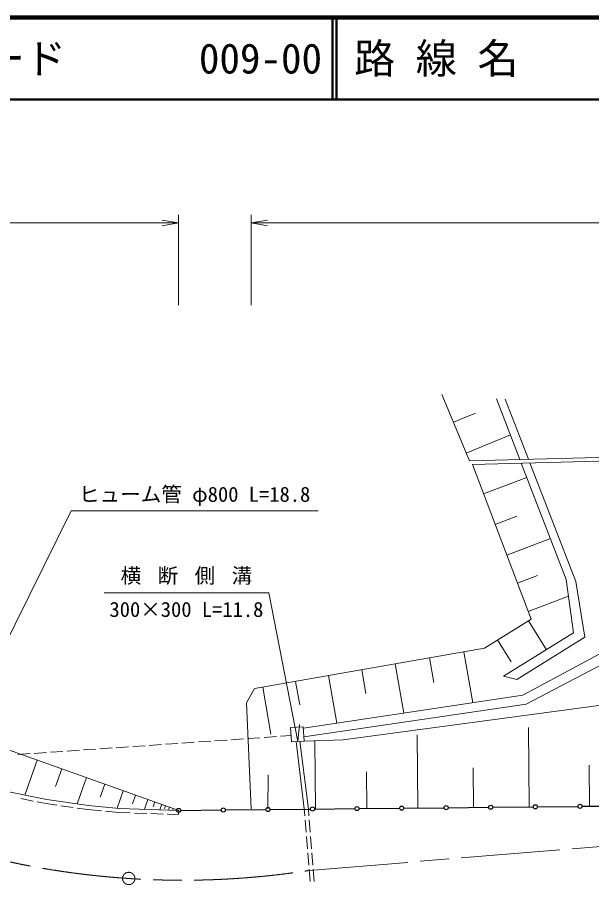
# Model space of a CAD drawing. Units: millimetres, scale not verified. Extents: x 40000 to 680000, y 20000 to 380000.
# Drawn here: x 139454 to 209248, y 274528 to 380000 of the extents above; entities that cross this region are included whole.
import ezdxf
from ezdxf.enums import TextEntityAlignment as Align

# ---------------------------------------------------------------- set-up
doc = ezdxf.new("R2010")
doc.units = ezdxf.units.MM
doc.header["$LTSCALE"] = 1000
doc.linetypes.add('CHAIN', pattern=[18.5, 12, -1.5, 3.5, -1.5])
for name, color, linetype, lineweight in [('M-BMK', 2, 'CHAIN', 13), ('M-STR-HTXT', 7, 'Continuous', 13), ('M-STR-STRC', 7, 'Continuous', 25), ('M-TTL', 2, 'Continuous', 140), ('M-TTL-LINE', 7, 'Continuous', 50), ('M-WORK', 1, 'Continuous', 13)]:
    doc.layers.add(name, color=color, linetype=linetype, lineweight=lineweight)
doc.layers.add('M-TTL-TXT', color=7, linetype='Continuous')
doc.styles.add('ＭＳ ゴシック', font='')
doc.styles.get('ＭＳ ゴシック').set_extended_font_data('MS Gothic')

# ---------------------------------------------------------------- blocks, each defined once
blk = doc.blocks.new('open_arrow')
at = {"color": 0, "linetype": 'Continuous', "lineweight": -2}
blk.add_lwpolyline([(7.5, 1.25), (0, 0), (7.5, -1.25)], dxfattribs=at)

msp = doc.modelspace()

# ---------------------------------------------------------------- linework, layer by layer
at = {"layer": 'M-BMK'}
msp.add_line((174969, 276264), (366084, 291889), dxfattribs=at)
msp.add_circle((152990, 275278), 750, dxfattribs=at)
msp.add_arc((159523, 375064), 100000, 249.62549, 278.88519, dxfattribs=at)
at = {"layer": 'M-STR-HTXT'}
for p, q in [((159054, 345000), (159054, 356000)), ((167860, 345000), (167860, 356000)), ((97282, 355000), (159054, 355000)), ((167860, 355000), (343958, 355000)), ((173559, 291919), (173761, 293998))]:
    msp.add_line(p, q, dxfattribs=at)
for points in [[(130632, 288988), (146000, 320000), (176000, 320000)], [(173559, 291919), (170000, 310000), (150000, 310000)]]:
    msp.add_lwpolyline(points, dxfattribs=at)
at = {"layer": 'M-STR-STRC'}
for p, q in [((170154, 283670), (175071, 283720)), ((175571, 283725), (180487, 283775)), ((180987, 283780), (185904, 283830)), ((186404, 283835), (191321, 283885)), ((191821, 283890), (196738, 283940)), ((197238, 283945), (202154, 283995)), ((202654, 284000), (207571, 284050)), ((208071, 284055), (212988, 284105)), ((159321, 283560), (164237, 283610)), ((164737, 283615), (169654, 283665))]:
    msp.add_line(p, q, dxfattribs=at)
for centre in [(159071, 283558), (164487, 283613), (169904, 283668), (175321, 283723), (180737, 283778), (186154, 283833), (191571, 283888), (196988, 283943), (202404, 283998), (207821, 284053)]:
    msp.add_circle(centre, 250, dxfattribs=at)
at = {"layer": 'M-TTL'}
msp.add_line((680000, 380000), (40000, 380000), dxfattribs=at)
at = {"layer": 'M-TTL-LINE'}
for p, q in [((177750, 380000), (177750, 370000)), ((178250, 380000), (178250, 370000)), ((40000, 370000), (680000, 370000))]:
    msp.add_line(p, q, dxfattribs=at)
at = {"layer": 'M-WORK'}
for p, q in [((194395, 326081), (191058, 334134)), ((200523, 326236), (197678, 333617)), ((198757, 333578), (201578, 326263)), ((192457, 330757), (195137, 331867)), ((194012, 327005), (199371, 329226)), ((213416, 326561), (194395, 326081)), ((194754, 325642), (213416, 326121)), ((201881, 306807), (194754, 325642)), ((206150, 311639), (200693, 325795)), ((201748, 325822), (207309, 311399)), ((196118, 322037), (201375, 324026)), ((197523, 318324), (200174, 319328)), ((198927, 314612), (204230, 316619)), ((200227, 311177), (202681, 312106)), ((207056, 305139), (206150, 311639)), ((207309, 311399), (208428, 304606)), ((201527, 307742), (206434, 309599)), ((196233, 303290), (201881, 306807)), ((201565, 306611), (203754, 303095)), ((198551, 299876), (207056, 305139)), ((197823, 304280), (199487, 301607)), ((208428, 304606), (200156, 299491)), ((168287, 298362), (196233, 303290)), ((193735, 302850), (194829, 296647)), ((200880, 297553), (210788, 302888)), ((189546, 302111), (190073, 299119)), ((201279, 296463), (211500, 301840)), ((181314, 300659), (181823, 297772)), ((185356, 301372), (186412, 295387)), ((177272, 299946), (178290, 294172)), ((200156, 299491), (198551, 299876)), ((169271, 298535), (170279, 292821)), ((173272, 299241), (173776, 296384)), ((167301, 296630), (168287, 298362)), ((174216, 293562), (200880, 297553)), ((167860, 283763), (167301, 296630)), ((174288, 292510), (201279, 296463)), ((179070, 292126), (217521, 297336)), ((172653, 293631), (174204, 293738)), ((172772, 291890), (172653, 293631)), ((174204, 293738), (174324, 291996)), ((201654, 283990), (201555, 293650)), ((159071, 283558), (134266, 292385)), ((165443, 292154), (166940, 292258)), ((167439, 292292), (168935, 292396)), ((169434, 292430), (170930, 292534)), ((171429, 292569), (172720, 292658)), ((188130, 283853), (188039, 292734)), ((149482, 291048), (150978, 291152)), ((151477, 291186), (152973, 291290)), ((153472, 291325), (154969, 291428)), ((155467, 291463), (156964, 291566)), ((157463, 291601), (158959, 291705)), ((159458, 291739), (160954, 291843)), ((161453, 291877), (162949, 291981)), ((163448, 292016), (164945, 292119)), ((174324, 291996), (172772, 291890)), ((174315, 283750), (173327, 291928)), ((173769, 291958), (174821, 283724)), ((174324, 291996), (179070, 292126)), ((175696, 283727), (175612, 291997)), ((139506, 290357), (141002, 290461)), ((141501, 290495), (142997, 290599)), ((143496, 290633), (144992, 290737)), ((145491, 290772), (146988, 290875)), ((147486, 290910), (148983, 291013)), ((141878, 289676), (140359, 285409)), ((209008, 284065), (208958, 289065)), ((144865, 288613), (144106, 286480)), ((181913, 283790), (181867, 288230)), ((194892, 283922), (194843, 288752)), ((147852, 287550), (146714, 284353)), ((169906, 283749), (169933, 287885)), ((150090, 286754), (149521, 285155)), ((152329, 285957), (151570, 283823)), ((138411, 285796), (143046, 284876)), ((139893, 284992), (141364, 284700)), ((143046, 284876), (148081, 284157)), ((153823, 285425), (153443, 284359)), ((155316, 284894), (154890, 283696)), ((141855, 284603), (142962, 284383)), ((142962, 284383), (144255, 284199)), ((144750, 284128), (146235, 283916)), ((146730, 283845), (148022, 283661)), ((148081, 284157), (151838, 283798)), ((151838, 283798), (159071, 283558)), ((156155, 284596), (155941, 283997)), ((156993, 284297), (156757, 283634)), ((157464, 284130), (157346, 283798)), ((157935, 283962), (157806, 283600)), ((158406, 283794), (158342, 283613)), ((174315, 283750), (174387, 282884)), ((174821, 283724), (174889, 282890)), ((148022, 283661), (149665, 283503)), ((150163, 283456), (151805, 283298)), ((151805, 283298), (153181, 283253)), ((153681, 283236), (155180, 283186)), ((155680, 283170), (157179, 283120)), ((157679, 283104), (159054, 283058)), ((159071, 283558), (159054, 283058)), ((174428, 282386), (174552, 280891)), ((174930, 282392), (175053, 280897)), ((174594, 280393), (174718, 278898)), ((175094, 280398), (175216, 278903)), ((174760, 278399), (174884, 276905)), ((175257, 278405), (175380, 276910)), ((174925, 276406), (175050, 274911)), ((175420, 276412), (175543, 274917))]:
    msp.add_line(p, q, dxfattribs=at)

# ---------------------------------------------------------------- block references
at = {"layer": 'M-STR-HTXT', "xscale": 267, "yscale": 267, "rotation": 180}
msp.add_blockref('open_arrow', (159054, 355000), dxfattribs=at)
at = {"layer": 'M-STR-HTXT', "xscale": 267, "yscale": 267}
msp.add_blockref('open_arrow', (167860, 355000), dxfattribs=at)

# ---------------------------------------------------------------- texts
at = {"layer": 'M-STR-HTXT', "style": 'ＭＳ ゴシック'}
for s, p in [('ヒューム管 φ800 L=18.8', (161000, 322000)), ('300×300 L=11.8', (160000, 308000))]:
    msp.add_text(s, height=1833, dxfattribs=at).set_placement(p, align=Align.MIDDLE_CENTER)
at = {"layer": 'M-STR-HTXT', "insert": (161000, 312000), "char_height": 1833, "attachment_point": 5, "style": 'ＭＳ ゴシック'}
msp.add_mtext('\\T1.8;横断側溝', dxfattribs=at)
at = {"layer": 'M-TTL-TXT', "style": 'ＭＳ ゴシック'}
for s, p in [('図面コード', (120380, 375000)), ('009-00', (161521, 375000)), ('路 線 名', (180380, 375000))]:
    msp.add_text(s, height=3666, dxfattribs=at).set_placement(p, align=Align.MIDDLE_LEFT)

doc.saveas('drawing.dxf')
